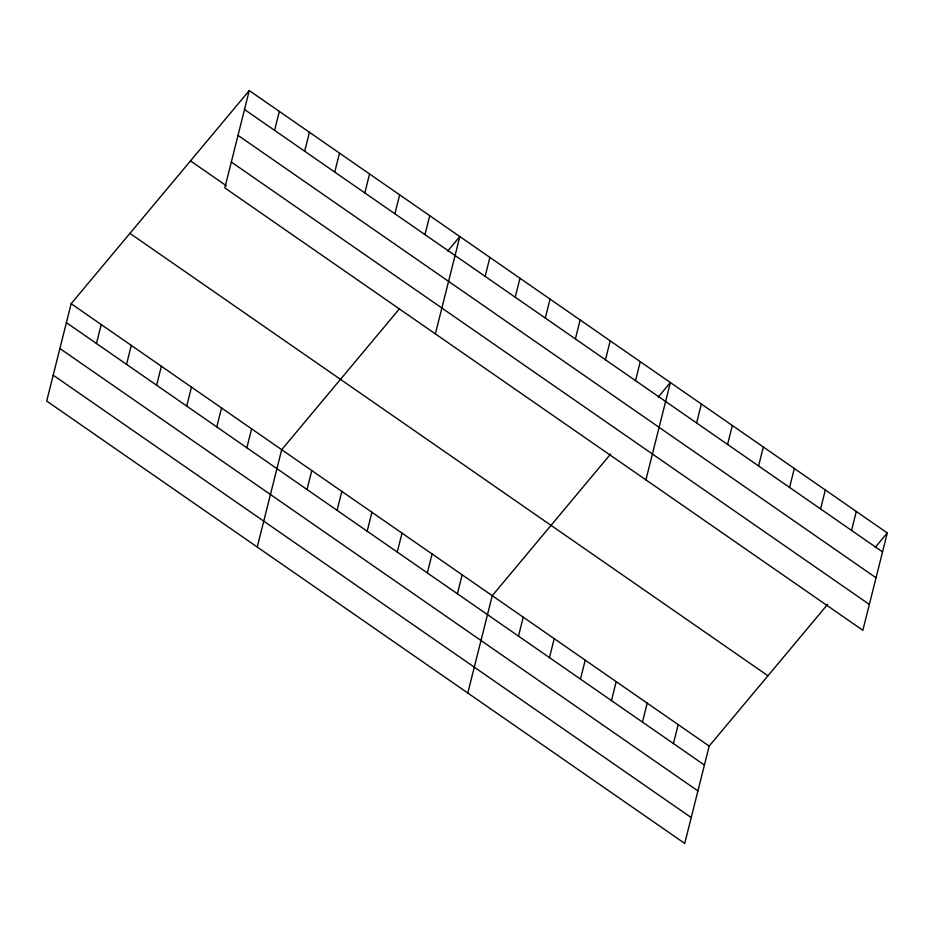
<?xml version="1.0" encoding="UTF-8"?>
<svg xmlns="http://www.w3.org/2000/svg" width="934" height="934" viewBox="0 0 934 934"><rect width="100%" height="100%" fill="white"/><g stroke="black" fill="none" stroke-linecap="round" stroke-linejoin="round"><path stroke-width="1.4" d="M249.273 90.563L224.825 187.897L862.853 630.298L887.3 532.952L249.273 90.563L71.147 303.702L46.7 401.048L684.727 843.437L709.175 746.103L827.606 604.391M96.471 343.514L101.222 324.565M126.545 364.365L131.309 345.417M156.62 385.217L161.384 366.28M186.707 406.08L191.458 387.131M274.584 130.363L279.348 111.415M216.781 426.931L221.545 407.983M304.671 151.215L309.423 132.266M246.856 447.795L251.62 428.846M334.746 172.078L339.509 153.129M257.247 547.032L281.694 449.698L399.203 309.084M364.82 192.929L369.584 173.981M307.017 489.498L311.781 470.549M394.907 213.781L399.659 194.832M337.092 510.361L341.856 491.412M424.982 234.644L429.745 215.696M367.179 531.212L371.93 512.264M435.372 333.882L459.82 236.547L447.69 251.059M397.254 552.064L402.017 533.127M485.143 276.347L489.895 257.41M427.328 572.927L432.092 553.979M515.218 297.21L519.981 278.262M457.415 593.779L462.167 574.83M545.293 318.062L550.056 299.113M467.794 693.028L492.253 595.694L610.673 453.982M575.379 338.925L580.131 319.977M518.475 636.124L523.238 617.176M605.454 359.777L610.217 340.828M549.472 657.618L554.224 638.669M635.529 380.628L640.292 361.68M580.458 679.1L585.221 660.151M645.919 479.878L670.367 382.543L658.236 397.055M611.455 700.593L616.206 681.645M696.601 422.974L701.364 404.025M642.44 722.075L647.204 703.127M727.586 444.467L732.349 425.519M673.426 743.569L678.189 724.621M758.583 465.949L763.335 447.001M789.569 487.443L794.332 468.494M820.566 508.925L825.317 489.976M851.551 530.419L856.315 511.47M875.17 547.476L887.3 532.952M244.51 109.5L882.537 551.901M238.018 135.372L876.045 577.772M231.317 162.026L869.344 604.426M190.489 160.893L226.355 185.761M129.931 233.372L767.958 675.772M71.147 303.702L709.175 746.103M66.396 322.65L704.423 765.051M59.893 348.522L697.92 790.923M53.203 375.176L691.23 817.577"/></g></svg>
